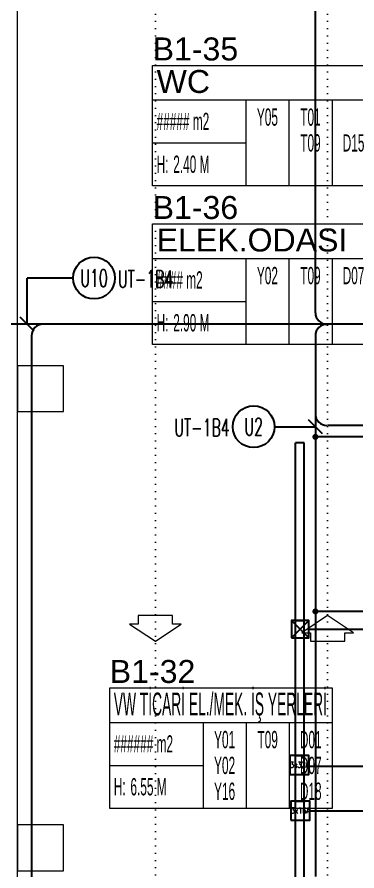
# Model space of a CAD drawing. Header units: metres. Extents: x -13194 to 152406, y -4219 to 19791.
# Drawn here: x 61514 to 62106, y 1600 to 3087 of the extents above; entities that cross this region are included whole.
import ezdxf
from ezdxf.enums import TextEntityAlignment as Align

# ---------------------------------------------------------------- set-up
doc = ezdxf.new("R2010")
doc.units = ezdxf.units.M
doc.header["$LTSCALE"] = 100
doc.header["$MEASUREMENT"] = 0
doc.linetypes.add('DOT2', pattern=[0.125, 0, -0.125])
doc.layers.get('0').update_dxf_attribs({"color": 9, "lineweight": 9})
for name, color, linetype, lineweight in [('01', 9, 'Continuous', 9), ('06D', 9, 'Continuous', 9), ('21_mahal200', 9, 'Continuous', 9), ('E-BUSBAR', 7, 'Continuous', 30), ('E-KABLO', 7, 'Continuous', 30), ('E-KOMBİNE ETANŞ PRİZ (2x1 FAZ+4x3 FAZ)', 7, 'Continuous', 30), ('E-LINYE', 7, 'Continuous', 30)]:
    doc.layers.add(name, color=color, linetype=linetype, lineweight=lineweight)
doc.styles.add('Arial', font='arial.ttf', dxfattribs={"height": 2.5})
doc.styles.add('E-YAZI', font='txttw.shx')
doc.styles.add('MuuM_TEXT-STANDART', font='ARIALN.TTF')

# ---------------------------------------------------------------- blocks, each defined once
blk = doc.blocks.new('BUSBAR ÇIKIŞ')
at = {"layer": 'E-BUSBAR'}
for p, q in [((-15, 30), (15, 0)), ((-15, 0), (15, 30))]:
    blk.add_line(p, q, dxfattribs=at)
at = {"layer": 'E-BUSBAR', "color": 5}
blk.add_line((-7.5, 30), (7.5, 30), dxfattribs=at)
blk.add_line((-7.5, 30), (7.5, 30), dxfattribs=at)
blk.add_lwpolyline([(-15, 0), (15, 0), (15, 30), (-15, 30)], close=True, dxfattribs=at)
blk = doc.blocks.new('E-3X16A BUSBAR CIKIS KUTUSU')
at = {"layer": 'E-BUSBAR', "color": 30}
blk.add_line((-83, 162), (82, 162), dxfattribs=at)
blk.add_line((-83, 162), (82, 162), dxfattribs=at)
at = {"layer": 'E-BUSBAR', "color": 6}
blk.add_lwpolyline([(-166, -168), (164, -168), (164, 162), (-166, 162)], close=True, dxfattribs=at)
at = {"layer": 'E-BUSBAR', "color": 6, "style": 'E-YAZI', "width": 0.7}
blk.add_text('3x16A', height=105, dxfattribs=at).set_placement((0, 0), align=Align.MIDDLE)
blk = doc.blocks.new('E-3X32A BUSBAR CIKIS KUTUSU')
at = {"layer": 'E-BUSBAR', "color": 2}
blk.add_line((-83, 162), (82, 162), dxfattribs=at)
blk.add_line((-83, 162), (82, 162), dxfattribs=at)
blk.add_lwpolyline([(-166, -168), (164, -168), (164, 162), (-166, 162)], close=True, dxfattribs=at)
at = {"layer": 'E-BUSBAR', "color": 2, "style": 'E-YAZI', "width": 0.7}
blk.add_text('3x32A', height=105, dxfattribs=at).set_placement((0, 0), align=Align.MIDDLE)
blk = doc.blocks.new('p-kolon_80x80')
blk.add_lwpolyline([(-40, -40), (40, -40), (40, 40), (-40, 40)], close=True)
blk = doc.blocks.new('1.bod.mimari.elk')
at = {"layer": '01'}
for p in [(5400, -6190), (5400, -6990)]:
    blk.add_blockref('p-kolon_80x80', p, dxfattribs=at)
blk = doc.blocks.new('p-dilatasyon yeri')
at = {"layer": '06D'}
blk.add_lwpolyline([(5360, 80), (5360, 6452.7)], dxfattribs=at)
blk = doc.blocks.new('0_arrow1')
at = {"linetype": 'ByBlock', "lineweight": -2}
blk.add_lwpolyline([(15, -22.5), (-15, -22.5), (-15, -15), (-22.5, -15), (0, 0), (22.5, -15), (15, -15)], close=True, dxfattribs=at)
blk.add_point((0, 0))
blk = doc.blocks.new('0_roomno2')
blk.add_lwpolyline([(19.375, -10.5), (0, -10.5), (0, 0), (19.375, 0)], close=True)
for points in [[(0, -3), (19.375, -3)], [(8.125, -3), (8.125, -10.5)], [(11.875, -3), (11.875, -10.5)], [(15.625, -3), (15.625, -10.5)], [(0, -6.75), (8.125, -6.75)]]:
    blk.add_lwpolyline(points)
at = {"style": 'MuuM_TEXT-STANDART', "width": 0.6}
blk.add_text('H:', height=1.5, dxfattribs=at).set_placement((0.35, -8.608), align=Align.MIDDLE_LEFT)
at = {"style": 'Arial'}
blk.add_attdef('ODANO', (0, 1.17), '', height=2, dxfattribs=at)
blk.add_attdef('MEKANADI', text='', height=2, dxfattribs=at).set_placement((0.35, -3), align=Align.BOTTOM_LEFT)
at = {"style": 'MuuM_TEXT-STANDART', "width": 0.6}
for tag, p in [('M2', (0.35, -4.875)), ('TEMIZTAVANYUKSEKLIGI', (1.8, -8.608))]:
    blk.add_attdef(tag, text='', height=1.5, dxfattribs=at).set_placement(p, align=Align.MIDDLE_LEFT)
for tag, p in [('YER01', (10, -4.5)), ('TAVAN01', (13.75, -4.5)), ('DUVAR01', (17.5, -4.5)), ('YER02', (10, -6.75)), ('TAVAN02', (13.75, -6.75)), ('DUVAR02', (17.5, -6.75)), ('YER03', (10, -9)), ('TAVAN03', (13.75, -9)), ('DUVAR03', (17.5, -9))]:
    blk.add_attdef(tag, text='', height=1.5, dxfattribs=at).set_placement(p, align=Align.MIDDLE_CENTER)
blk = doc.blocks.new('1.bod.mimari1.elk')
at = {"layer": '06D', "linetype": 'DOT2'}
for points in [[(5600, -2652.1), (5600, -7740, 0.4142136), (6200, -8340)], [(5900, -2652.1), (5900, -7740, 0.4142136), (6200, -8040)]]:
    blk.add_lwpolyline(points, format="xyb", dxfattribs=at)
blk.add_blockref('p-dilatasyon yeri', (0, -8630))
at = {"layer": '06D', "xscale": -2, "yscale": 2, "zscale": 2, "rotation": 180}
blk.add_blockref('0_arrow1', (5600, -6630), dxfattribs=at)
at = {"layer": '06D', "xscale": -2, "yscale": 2, "zscale": 2}
blk.add_blockref('0_arrow1', (5900, -6585), dxfattribs=at)
at = {"layer": '21_mahal200'}
ref = blk.add_blockref('0_roomno2', (5595.16, -5626.91), dxfattribs=dict(at, xscale=20, yscale=20, zscale=20))
ref.add_attrib('ODANO', 'B1-35', (5595.16, -5618.26), dxfattribs={"layer": '0', "height": 40, "style": 'Arial'})
ref.add_attrib('MEKANADI', 'WC', dxfattribs={"layer": '0', "height": 40, "style": 'Arial'}).set_placement((5602.16, -5686.91), align=Align.BOTTOM_LEFT)
ref.add_attrib('M2', '##### m2', dxfattribs={"layer": '0', "height": 30, "style": 'MuuM_TEXT-STANDART', "width": 0.6}).set_placement((5602.16, -5724.41), align=Align.MIDDLE_LEFT)
ref.add_attrib('TEMIZTAVANYUKSEKLIGI', '2.40 M', dxfattribs={"layer": '0', "height": 30, "style": 'MuuM_TEXT-STANDART', "width": 0.6}).set_placement((5631.16, -5799.07), align=Align.MIDDLE_LEFT)
ref.add_attrib('YER01', 'Y05', dxfattribs={"layer": '0', "height": 30, "style": 'MuuM_TEXT-STANDART', "width": 0.6}).set_placement((5795.16, -5716.91), align=Align.MIDDLE_CENTER)
ref.add_attrib('TAVAN01', 'T01', dxfattribs={"layer": '0', "height": 30, "style": 'MuuM_TEXT-STANDART', "width": 0.6}).set_placement((5870.16, -5716.91), align=Align.MIDDLE_CENTER)
ref.add_attrib('TAVAN02', 'T09', dxfattribs={"layer": '0', "height": 30, "style": 'MuuM_TEXT-STANDART', "width": 0.6}).set_placement((5870.16, -5761.91), align=Align.MIDDLE_CENTER)
ref.add_attrib('DUVAR02', 'D15', dxfattribs={"layer": '0', "height": 30, "style": 'MuuM_TEXT-STANDART', "width": 0.6}).set_placement((5945.16, -5761.91), align=Align.MIDDLE_CENTER)
ref = blk.add_blockref('0_roomno2', (5595.16, -5903.04), dxfattribs=dict(at, xscale=20, yscale=20, zscale=20))
ref.add_attrib('ODANO', 'B1-36', (5595.16, -5894.4), dxfattribs={"layer": '0', "height": 40, "style": 'Arial'})
ref.add_attrib('MEKANADI', 'ELEK.ODASI', dxfattribs={"layer": '0', "height": 40, "style": 'Arial'}).set_placement((5602.16, -5963.04), align=Align.BOTTOM_LEFT)
ref.add_attrib('M2', '#### m2', dxfattribs={"layer": '0', "height": 30, "style": 'MuuM_TEXT-STANDART', "width": 0.6}).set_placement((5602.16, -6000.54), align=Align.MIDDLE_LEFT)
ref.add_attrib('TEMIZTAVANYUKSEKLIGI', '2.90 M', dxfattribs={"layer": '0', "height": 30, "style": 'MuuM_TEXT-STANDART', "width": 0.6}).set_placement((5631.16, -6075.2), align=Align.MIDDLE_LEFT)
ref.add_attrib('YER01', 'Y02', dxfattribs={"layer": '0', "height": 30, "style": 'MuuM_TEXT-STANDART', "width": 0.6}).set_placement((5795.16, -5993.04), align=Align.MIDDLE_CENTER)
ref.add_attrib('TAVAN01', 'T09', dxfattribs={"layer": '0', "height": 30, "style": 'MuuM_TEXT-STANDART', "width": 0.6}).set_placement((5870.16, -5993.04), align=Align.MIDDLE_CENTER)
ref.add_attrib('DUVAR01', 'D07', dxfattribs={"layer": '0', "height": 30, "style": 'MuuM_TEXT-STANDART', "width": 0.6}).set_placement((5945.16, -5993.04), align=Align.MIDDLE_CENTER)
ref = blk.add_blockref('0_roomno2', (5520.6, -6711.22), dxfattribs=dict(at, xscale=20, yscale=20, zscale=20))
ref.add_attrib('ODANO', 'B1-32', (5520.6, -6702.58), dxfattribs={"layer": '0', "height": 40, "style": 'Arial'})
ref.add_attrib('MEKANADI', 'VW TİCARİ EL./MEK. İŞ YERLERİ', dxfattribs={"layer": '0', "height": 40, "style": 'Arial', "width": 0.43}).set_placement((5527.6, -6771.22), align=Align.BOTTOM_LEFT)
ref.add_attrib('M2', '###### m2', dxfattribs={"layer": '0', "height": 30, "style": 'MuuM_TEXT-STANDART', "width": 0.6}).set_placement((5527.6, -6808.72), align=Align.MIDDLE_LEFT)
ref.add_attrib('TEMIZTAVANYUKSEKLIGI', '6.55 M', dxfattribs={"layer": '0', "height": 30, "style": 'MuuM_TEXT-STANDART', "width": 0.6}).set_placement((5556.6, -6883.38), align=Align.MIDDLE_LEFT)
ref.add_attrib('YER01', 'Y01', dxfattribs={"layer": '0', "height": 30, "style": 'MuuM_TEXT-STANDART', "width": 0.6}).set_placement((5720.6, -6801.22), align=Align.MIDDLE_CENTER)
ref.add_attrib('TAVAN01', 'T09', dxfattribs={"layer": '0', "height": 30, "style": 'MuuM_TEXT-STANDART', "width": 0.6}).set_placement((5795.6, -6801.22), align=Align.MIDDLE_CENTER)
ref.add_attrib('DUVAR01', 'D01', dxfattribs={"layer": '0', "height": 30, "style": 'MuuM_TEXT-STANDART', "width": 0.6}).set_placement((5870.6, -6801.22), align=Align.MIDDLE_CENTER)
ref.add_attrib('YER02', 'Y02', dxfattribs={"layer": '0', "height": 30, "style": 'MuuM_TEXT-STANDART', "width": 0.6}).set_placement((5720.6, -6846.22), align=Align.MIDDLE_CENTER)
ref.add_attrib('DUVAR02', 'D07', dxfattribs={"layer": '0', "height": 30, "style": 'MuuM_TEXT-STANDART', "width": 0.6}).set_placement((5870.6, -6846.22), align=Align.MIDDLE_CENTER)
ref.add_attrib('YER03', 'Y16', dxfattribs={"layer": '0', "height": 30, "style": 'MuuM_TEXT-STANDART', "width": 0.6}).set_placement((5720.6, -6891.22), align=Align.MIDDLE_CENTER)
ref.add_attrib('DUVAR03', 'D18', dxfattribs={"layer": '0', "height": 30, "style": 'MuuM_TEXT-STANDART', "width": 0.6}).set_placement((5870.6, -6891.22), align=Align.MIDDLE_CENTER)

msp = doc.modelspace()

# ---------------------------------------------------------------- linework, layer by layer
at = {"layer": 'E-BUSBAR', "color": 3}
for p, q in [((61999.4, 897.6), (61999.4, 2345.9)), ((62014.4, 2345.9), (61999.4, 2345.9)), ((62014.4, 897.6), (62014.4, 2345.9))]:
    msp.add_line(p, q, dxfattribs=at)
at = {"layer": 'E-KABLO', "color": 5}
msp.add_line((62022.3, 2021.2), (62728.4, 2021.2), dxfattribs=at)
at = {"layer": 'E-KABLO', "color": 6}
msp.add_line((62024.2, 1704.8), (62344.2, 1704.8), dxfattribs=at)
at = {"layer": 'E-KABLO', "color": 4, "const_width": 5.25}
for points in [[(62031.3, 2356, 1), (62036.5, 2356, 1)], [(62031.3, 2052, 1), (62036.5, 2052, 1)]]:
    msp.add_lwpolyline(points, format="xyb", close=True, dxfattribs=at)
at = {"layer": 'E-KOMBİNE ETANŞ PRİZ (2x1 FAZ+4x3 FAZ)', "color": 4}
msp.add_line((62055.2, 2376.3), (62836.2, 2376.3), dxfattribs=at)
at = {"layer": 'E-KOMBİNE ETANŞ PRİZ (2x1 FAZ+4x3 FAZ)', "color": 2}
msp.add_line((62022.2, 1782.3), (62624.2, 1782.3), dxfattribs=at)
at = {"layer": 'E-LINYE', "color": 4}
for p, q in [((62033.9, 2572.2), (62033.9, 4383.3)), ((62199.4, 2552.2), (61464, 2552.2)), ((61539.5, 2532.2), (61539.5, 1076.1)), ((62033.9, 2532.2), (62033.9, 2396)), ((62033.9, 2412.7), (62033.9, 1590)), ((62790.8, 2356), (62033.9, 2356)), ((62790.8, 2052), (62033.9, 2052))]:
    msp.add_line(p, q, dxfattribs=at)
at = {"layer": 'E-LINYE', "color": 7, "linetype": 'Continuous'}
for p, q in [((61612, 2632.6), (61531.9, 2632.6)), ((61531.9, 2552.2), (61531.9, 2632.6)), ((61544.1, 2540.1), (61519.8, 2564.4)), ((62046, 2361.6), (62021.8, 2385.8)), ((61962.8, 2373.7), (62033.9, 2373.7))]:
    msp.add_line(p, q, dxfattribs=at)
for centre in [(61648.4, 2632.6), (61926.4, 2373.7)]:
    msp.add_circle(centre, 36.4, dxfattribs=at)
at = {"layer": 'E-LINYE', "color": 4}
for centre, start, end in [((62053.9, 2572.2), 180, 270), ((61559.5, 2532.2), 90, 180), ((62053.9, 2532.2), 90, 180), ((62053.9, 2396), 180, 270)]:
    msp.add_arc(centre, 20, start, end, dxfattribs=at)

# ---------------------------------------------------------------- block references
at = {"layer": '06D'}
for name in ['1.bod.mimari.elk', '1.bod.mimari1.elk']:
    msp.add_blockref(name, (56155.2, 8630), dxfattribs=at)
at = {"layer": 'E-BUSBAR', "color": 4, "xscale": 0.1, "yscale": 0.1, "zscale": 0.1}
for name, p in [('E-3X32A BUSBAR CIKIS KUTUSU', (62006.2, 1784.9)), ('E-3X16A BUSBAR CIKIS KUTUSU', (62007.7, 1705.1))]:
    msp.add_blockref(name, p, dxfattribs=at)
at = {"layer": 'E-KABLO', "color": 6}
msp.add_blockref('BUSBAR ÇIKIŞ', (62007.3, 2006.1), dxfattribs=at)

# ---------------------------------------------------------------- texts
at = {"layer": 'E-LINYE', "color": 7, "linetype": 'Continuous', "style": 'E-YAZI', "width": 0.6}
for s, p in [('U10', (61648.4, 2632.6)), ('UT-1B4', (61738.3, 2631.1)), ('UT-1B4', (61836.5, 2372.2)), ('U2', (61926.4, 2373.7))]:
    msp.add_text(s, height=30, dxfattribs=at).set_placement(p, align=Align.MIDDLE_CENTER)

doc.saveas('drawing.dxf')
